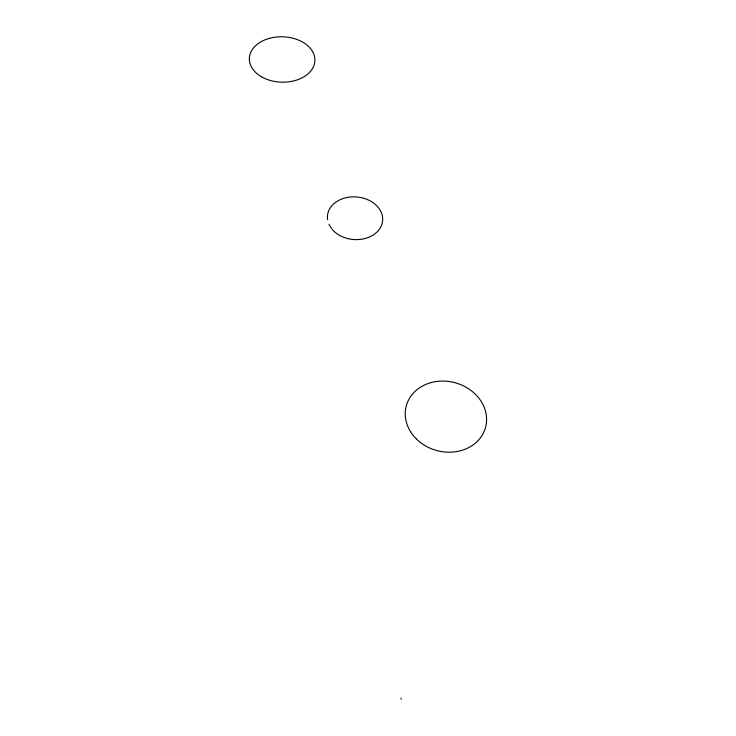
<?xml version="1.0" encoding="UTF-8"?>
<svg xmlns="http://www.w3.org/2000/svg" width="736" height="736" viewBox="0 0 736 736"><rect width="100%" height="100%" fill="white"/><g stroke="black" fill="none" stroke-linecap="round" stroke-linejoin="round"><path stroke-width="1.1" d="M328.928 224.278L331.605 228.5M400.927 698.188L401.313 699.2M327.732 219.733L327.474 218.748A27.683 21.335 5.1 0 1 362.618 197.956A27.683 21.335 5.1 0 1 377.458 231.555A27.683 21.335 5.1 0 1 332.194 229.42M261.455 76.774A32.798 22.706 1.8 0 0 314.502 63.572A32.798 22.706 1.8 0 0 270.406 38.079A32.798 22.706 1.8 0 0 261.455 76.774M416.456 439.042A41.069 35.126 15.3 0 0 484.941 429.382A41.069 35.126 15.3 0 0 436.356 381.515A41.069 35.126 15.3 0 0 416.456 439.042"/></g></svg>
